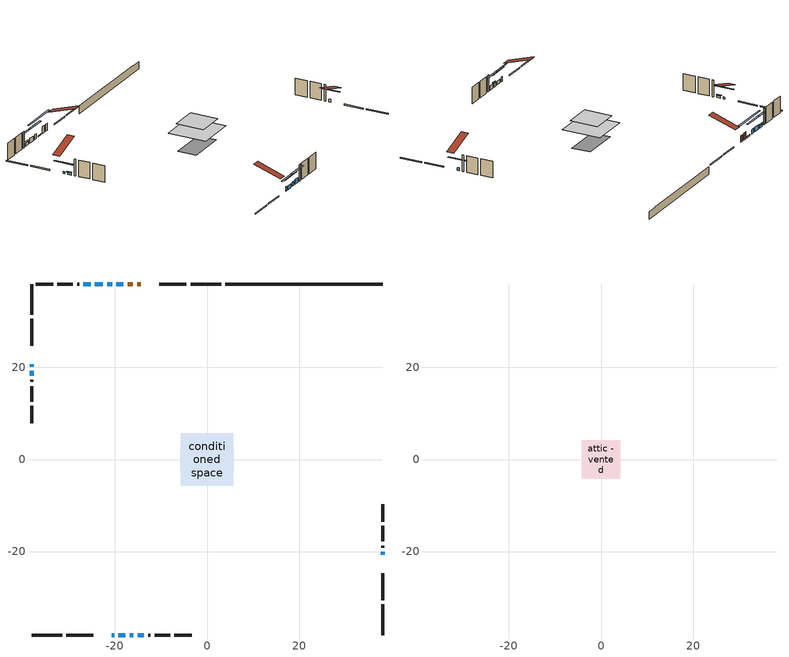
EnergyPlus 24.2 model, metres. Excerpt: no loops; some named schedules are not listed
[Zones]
conditioned space
 floor adiabatic (AdiabaticFloorConstruction): -5.74,-5.74 -5.74,5.74 5.74,5.74 5.74,-5.74 z3.05
 floor foundation (Slab1 construction): -5.76,-2.77 -5.76,2.77 5.76,2.77 5.76,-2.77 z-1.68
 wall outside (RimJoist1 construction): 3.08,38.14 -3.55,38.14 / -38.14,-38.14 -31.51,-38.14 / -38.14,38.14 -38.14,31.51 / 38.14,-38.14 38.14,-31.51 z0.61:0.91
 wall outside (RimJoist2 construction): -4.48,38.14 -10.37,38.14 / -30.58,-38.14 -24.69,-38.14 / -38.14,30.58 -38.14,24.69 / 38.14,-30.58 38.14,-24.69 z0.61:0.91
 wall outside (AdiabaticWallConstruction 1): -14.36,38.14 -15.18,38.14 / -16.1,38.14 -17.23,38.14 z0.61:2.64
 wall outside (AdiabaticWallConstruction): -20.7,-38.14 -20.19,-38.14 / -20.61,38.14 -21.68,38.14 / -22.61,38.14 -24.39,38.14 / -15.07,-38.14 -13.7,-38.14 z0.61:1.98; -19.26,-38.14 -17.74,-38.14 / -16.81,-38.14 -16,-38.14 z0.61:1.73; -18.16,38.14 -19.69,38.14 z0.61:0.92; 38.14,-20.7 38.14,-20.09 z0.61:1.43; -38.14,20.7 -38.14,20.19 / -38.14,19.26 -38.14,18.24 z0.61:1.22; -25.32,38.14 -26.84,38.14 z0.61:1.47
 wall outside (Wall1 construction): -27.77,38.14 -28.22,38.14 / -12.77,-38.14 -12.32,-38.14 / -38.14,17.32 -38.14,16.87 / 38.14,-19.16 38.14,-18.71 z0.61:5.49
 wall outside (Wall2 construction): -29.15,38.14 -32.52,38.14 / -11.39,-38.14 -8.02,-38.14 / -38.14,15.94 -38.14,12.57 / 38.14,-17.78 38.14,-14.41 z0.61:5.49
 wall outside (Wall3 construction): -33.45,38.14 -37.21,38.14 / -7.09,-38.14 -3.33,-38.14 / -38.14,11.64 -38.14,7.87 / 38.14,-13.49 38.14,-9.72 z0.61:5.49
 wall foundation (FoundationWall1 construction): 4.01,38.14,-1.68 4.01,38.14,0.61 34.73,38.14,0.61 34.73,38.14,0.47 38.14,38.14,0.47 38.14,38.14,-1.68
 window (WindowConstruction 8): -20.7,-38.14 -20.19,-38.14 z0.61:1.98
 window (WindowConstruction 6): -19.26,-38.14 -17.74,-38.14 z0.61:1.73
 window (WindowConstruction 7): -16.81,-38.14 -16,-38.14 z0.61:1.73
 window (WindowConstruction 10): -18.16,38.14 -19.69,38.14 z0.61:0.91
 window (WindowConstruction 9): 38.14,-20.7 38.14,-20.09 z0.61:1.42
 window (WindowConstruction): -20.62,38.14 -21.68,38.14 z0.61:1.98
 window (WindowConstruction 1): -22.61,38.14 -24.39,38.14 z0.61:1.98
 window (WindowConstruction 2): -15.07,-38.14 -13.7,-38.14 z0.61:1.98
 window (WindowConstruction 3): -38.14,20.7 -38.14,20.19 z0.61:1.22
 window (WindowConstruction 4): -38.14,19.26 -38.14,18.24 z0.61:1.22
 window (WindowConstruction 5): -25.32,38.14 -26.84,38.14 z0.61:1.47
 door (Door): -14.37,38.14 -15.18,38.14 z0.61:2.64
 door (Door 1): -16.1,38.14 -17.23,38.14 z0.61:2.64
 ceiling adiabatic (AdiabaticFloorConstruction): 5.74,-5.74 5.74,5.74 -5.74,5.74 -5.74,-5.74 z3.05
attic - vented
 floor to conditioned space (Floor1 construction Reversed): -4.16,-4.16 -4.16,4.16 4.16,4.16 4.16,-4.16 z5.49
 roof outside (Roof1 construction): -13.44,38.14,5.49 -13.44,30.04,8.19 -11.3,30.04,8.19 -11.3,38.14,5.49; -21.63,-38.14,5.49 -21.63,-30.04,8.19 -23.76,-30.04,8.19 -23.76,-38.14,5.49; -38.14,21.63,5.49 -30.04,21.63,8.19 -30.04,23.76,8.19 -38.14,23.76,5.49; 38.14,-21.63,5.49 30.04,-21.63,8.19 30.04,-23.76,8.19 38.14,-23.76,5.49
shading: -17.55,-38.14 -23.34,-38.14 -23.34,-38.55 -17.55,-38.55 z4.62; -15.1,-38.14 -21.9,-38.14 -21.9,-38.55 -15.1,-38.55 z4.37; -15.8,-38.14 -17.01,-38.14 -17.01,-38.55 -15.8,-38.55 z1.93; -24.77,38.14 -13.08,38.14 -13.08,38.55 -24.77,38.55 z6; 38.14,-17.45 38.14,-23.34 38.55,-23.34 38.55,-17.45 z4.06; -24.32,38.14 -17.98,38.14 -17.98,38.55 -24.32,38.55 z4.62; -27.03,38.14 -19.97,38.14 -19.97,38.55 -27.03,38.55 z4.62; -11.06,-38.14 -17.71,-38.14 -17.71,-38.55 -11.06,-38.55 z4.62; -38.14,17.55 -38.14,23.34 -38.55,23.34 -38.55,17.55 z3.86; -38.14,18.04 -38.14,19.46 -38.55,19.46 -38.55,18.04 z1.42; -27.04,38.14 -25.12,38.14 -25.12,38.55 -27.04,38.55 z1.67
[Building]
Building 1: Terrain=Suburbs
[Site:Location]
London AP_ON: Latitude {deg}=43.03; Longitude {deg}=-81.15; Time Zone {hr}=-5; Elevation {m}=278; Keep Site Location Information=Yes
[Site:GroundTemperature:Shallow]
3.98693, 1.93205, 1.76749, 2.74264, 6.6573, 10.5537, 13.9317, 16.0716, 16.2534, 14.513, 11.2211, 7.44421
[Site:WaterMainsTemperature]
Calculation Method=Schedule; Temperature Schedule=mains temperature schedule
[Material] Roughness=Rough; Thermal Absorptance=0.9
Name | Thickness {m} | Conductivity {W/m-K} | Density {kg/m3} | Specific Heat {J/kg-K} | Solar Absorptance | Visible Absorptance
asphalt or fiberglass shingles | 0.00635 | 0.162714 | 1121.4 | 1465.45 | 0.4 | 0.4
ceiling loosefill ins | 0.254 | 0.0480833 | 16.02 | 1046.75 | 0.7 | 0.7
ceiling stud and cavity | 0.1397 | 0.105924 | 65.682 | 1177.47 | 0.7 | 0.7
concrete 4.0 in. | 0.1016 | 1.803125 | 2242.8 | 837.4 | 0.7 | 0.7
concrete 8.0 in. | 0.2032 | 1.803125 | 2242.8 | 837.4 | 0.7 | 0.7
door material | 0.04445 | 0.053851 | 512.64 | 1214.23 | 0.7 | 0.7
exterior vertical ins | 0.0457286 | 0.029427 | 32.04 | 1214.23 | 0.7 | 0.7
floor covering | 0.0127 | 0.0433444 | 54.468 | 1339.84 | 0.6 | 0.6
floor rigid ins; wall rigid ins | 0.512978 | 0.029427 | 32.04 | 1214.23 | 0.7 | 0.7
floor stud and cavity | 0.1397 | 1.75129 | 37.0049 | 1207.88 | 0.7 | 0.7
furniture material conditioned space 1 | 0.1524 | 0.115458 | 640.8 | 1214.23 | 0.6 | 0.6
gypsum board | 0.0127 | 0.160291 | 801 | 837.4 | 0.6 | 0.6
gypsum board 1 | 0.0127 | 0.160291 | 801 | 837.4 | 0.7 | 0.7
osb sheathing 0.5 in. | 0.0127 | 0.115458 | 512.64 | 1214.23 | 0.7 | 0.7
osb sheathing 0.75 in. | 0.01905 | 0.115458 | 512.64 | 1214.23 | 0.7 | 0.7
osb sheathing 2.0 in. | 0.0508 | 0.115458 | 512.64 | 1214.23 | 0.7 | 0.7
rim joist rigid ins | 0.051816 | 0.029427 | 32.04 | 1214.23 | 0.7 | 0.7
rim joist stud and cavity | 0.0508 | 0.0406006 | 125.044 | 1163.47 | 0.6 | 0.6
rim joist stud and cavity 1 | 0.0508 | 0.256263 | 125.044 | 1163.47 | 0.6 | 0.6
wall stud and cavity | 0.1397 | 0.117192 | 139.0536 | 1170.24 | 0.7 | 0.7
wall stud and cavity 1 | 0.1397 | 0.0824723 | 139.0536 | 1170.24 | 0.7 | 0.7
wall stud and cavity 2 | 0.0889 | 0.380278 | 52.3479 | 1209.89 | 0.7 | 0.7
wall stud and cavity 3 | 0.0889 | 0.391764 | 83.0341 | 1211.67 | 0.7 | 0.7
wood siding | 0.0254 | 0.102417 | 544.68 | 1172.36 | 0.4 | 0.4
wood siding 1; wood siding 2; wood siding 3 | 0.0254 | 0.102417 | 544.68 | 1172.36 | 0.7 | 0.7
[WindowMaterial:SimpleGlazingSystem]
Name | U-Factor {W/m2-K} | Solar Heat Gain Coefficient
WindowMaterial | 2.93666 | 0.6
WindowMaterial 1 | 2.912814 | 0.63
WindowMaterial 2 | 2.92303 | 0.62
WindowMaterial 3 | 3.07577 | 0.38
WindowMaterial 4 | 3.03659 | 0.48
WindowMaterial 5 | 2.929848 | 0.61
WindowMaterial 6 | 3.01729 | 0.57
WindowMaterial 7 | 2.983789 | 0.61
WindowMaterial 8 | 2.983789 | 0.6
WindowMaterial 9 | 3.071798 | 0.32
[Construction]
AdiabaticFloorConstruction: floor stud and cavity, floor rigid ins, osb sheathing 0.75 in., floor covering
AdiabaticWallConstruction: wood siding 2, wall rigid ins, wall stud and cavity 2, gypsum board
AdiabaticWallConstruction 1: wood siding 3, wall rigid ins, wall stud and cavity 2, gypsum board
Door; Door 1: door material
Floor1 construction Reversed: gypsum board, ceiling stud and cavity, ceiling loosefill ins
FoundationWall1 construction: concrete 8.0 in., gypsum board 1
furniture construction conditioned space 1: furniture material conditioned space 1
PartitionWallConstruction: gypsum board, wall stud and cavity 3, gypsum board
RimJoist1 construction: wood siding 1, rim joist rigid ins, osb sheathing 2.0 in., rim joist stud and cavity
RimJoist2 construction: wood siding 1, rim joist rigid ins, osb sheathing 2.0 in., rim joist stud and cavity 1
Roof1 construction: asphalt or fiberglass shingles
Slab1 construction: concrete 4.0 in.
Wall1 construction: wood siding, osb sheathing 0.5 in., wall stud and cavity, gypsum board
Wall2 construction; Wall3 construction: wood siding, osb sheathing 0.5 in., wall stud and cavity 1, gypsum board
WindowConstruction: WindowMaterial
WindowConstruction 1: WindowMaterial 1
WindowConstruction 10: WindowMaterial 9
WindowConstruction 2: WindowMaterial 2
WindowConstruction 3; WindowConstruction 4: WindowMaterial 3
WindowConstruction 5: WindowMaterial 4
WindowConstruction 6: WindowMaterial 5
WindowConstruction 7: WindowMaterial 6
WindowConstruction 8: WindowMaterial 7
WindowConstruction 9: WindowMaterial 8
[Zone] Multiplier=1; Part of Total Floor Area=Yes
Name | Volume {m3}
attic - vented | 30.346
conditioned space | 496.2
[Space]
Name | Zone | Volume {m3}
attic - vented 1 | attic - vented | 30.346
conditioned space 1 | conditioned space | 496.2
[ZoneInfiltration:EffectiveLeakageArea]
infil attic - vented 1: Zone or Space=attic - vented 1; Schedule=Always On Discrete; Effective Air Leakage Area {cm2}=3020.07; Stack Coefficient=0.000187822; Wind Coefficient=9.25963e-06
[ZoneMixing]
whole house fan mix: Zone or Space=attic - vented; Schedule=Always On Continuous; Design Flow Rate Calculation Method=Flow/Zone; Design Flow Rate {m3/s}=0; Source Zone or Space=conditioned space
[SurfaceProperty:ExposedFoundationPerimeter]
Slab1: Exposed Perimeter Calculation Method=TotalExposedPerimeter; Total Exposed Perimeter {m}=34.137
[InternalMass] Zone or ZoneList=conditioned space; Space or SpaceList=conditioned space 1
Name | Construction | Surface Area {m2}
furniture mass conditioned space 1 | furniture construction conditioned space 1 | 78.3641
partition wall mass | PartitionWallConstruction | 195.91
[Lights]
interior lighting: Zone or ZoneList or Space or SpaceList=conditioned space 1; Schedule=interior lighting schedule; Design Level Calculation Method=LightingLevel; Lighting Level {W}=343.2; Return Air Fraction=0; Fraction Radiant=0.6; Fraction Visible=0.2; Fraction Replaceable=1
[People]
occupants: Zone or ZoneList or Space or SpaceList=conditioned space 1; Number of People Schedule=occupants schedule; Number of People Calculation Method=People; Number of People=3; Fraction Radiant=0.314171; Sensible Heat Fraction=0.56303; Activity Level Schedule=occupants activity schedule; Carbon Dioxide Generation Rate {m3/s-W}=0; Enable ASHRAE 55 Comfort Warnings=No; Mean Radiant Temperature Calculation Type=EnclosureAveraged
[ElectricEquipment] Zone or ZoneList or Space or SpaceList=conditioned space 1; Design Level Calculation Method=EquipmentLevel
Name | Schedule | Design Level {W} | Fraction Latent | Fraction Radiant | Fraction Lost
clothes dryer | clothes dryer schedule | 140.772 | 0.015 | 0.081 | 0.85
clothes washer | clothes washer schedule | 32.1985 | 0.03 | 0.162 | 0.7
cooking range | cooking range schedule | 215.147 | 0.08 | 0.432 | 0.2
dishwasher | dishwasher schedule | 66.8632 | 0.3 | 0.18 | 0.4
fridge | fridge schedule | 72.9452 | 0 | 0.6 | 0
mech vent bath fan 0 | mech vent bath fan 0 schedule | 50.2 | 0 | 0 | 1
mech vent house fan | mech vent house fan schedule | 0 | 0 | 0 | 1
mech vent house fan cfis | mech vent house fan cfis schedule | 0 | 0 | 0 | 0
mech vent range fan 0 | mech vent range fan 0 schedule | 57 | 0 | 0 | 1
misc plug loads | misc plug loads schedule | 494.7 | 0.045 | 0.513 | 0.1
whole house fan | Always On Discrete | 0 | 0 | 0 | 1
[OtherEquipment] Zone or ZoneList or Space or SpaceList=conditioned space 1; Design Level Calculation Method=EquipmentLevel
Name | Fuel Type | Schedule | Design Level {W} | Fraction Latent | Fraction Radiant | Fraction Lost
clothes dryer 1 | Electricity | clothes dryer schedule | 0 | 0.015 | 0.081 | 0.85
cooking range 1 | Electricity | cooking range schedule | 0 | 0.08 | 0.432 | 0.2
general water use latent | None | general water use schedule | 62.594 | 1 | 0 | 0
general water use sensible | None | general water use schedule | -61.6891 | 0 | 0.6 | 0
mech vent house fan latent load | None | Always On Discrete | 0 | 1 | 0 | 0
mech vent house fan sensible load | None | Always On Discrete | 0 | 0 | 0 | 0
water heater energy adjustment1 | NaturalGas | Always On Discrete | 0.01 | 0 | 0 | 1
[ZoneInfiltration:DesignFlowRate] Zone or ZoneList or Space or SpaceList=conditioned space 1; Schedule=Always On Discrete; Design Flow Rate Calculation Method=Flow/Zone; Design Flow Rate {m3/s}=0
infil flow; natural vent flow; whole house fan flow
[AvailabilityManager:Scheduled]
central ac and furnace airloop Availability Manager: Schedule=Always On Discrete
[Foundation:Kiva]
Foundation Kiva 1: Initial Indoor Air Temperature {C}=18; Wall Height Above Grade {m}=0.609996; Wall Depth Below Slab {m}=0.2032; Custom Block Material Name 1=exterior vertical ins; Custom Block Depth 1 {m}=2.28999; Custom Block X Position 1 {m}=0.2159; Custom Block Z Position 1 {m}=0
[Foundation:Kiva:Settings]
Soil Conductivity {W/m-K}=0.849921; Soil Density {kg/m3}=1842.3; Soil Specific Heat {J/kg-K}=418.7; Ground Solar Absorptivity=0.9; Ground Thermal Absorptivity=0.9; Ground Surface Roughness {m}=0.03; Far-Field Width {m}=40; Deep-Ground Boundary Condition=ZeroFlux; Deep-Ground Depth {m}=40; Minimum Cell Dimension {m}=0.2; Maximum Cell Growth Coefficient=3; Simulation Timestep=Timestep
[Exterior:Lights]
exterior lighting: Schedule=exterior lighting schedule; Design Level {W}=75.6
[EnergyManagementSystem:GlobalVariable]
central_ac_and_furnace_airloop_Fan_RTF
infil_program_Qfan
infil_program_Qinf
natural_vent_program_Qnv
natural_vent_program_Qwhf
[EnergyManagementSystem:Sensor]
Name | Output:Variable or Output:Meter Index Key | Output:Variable or Output:Meter
airflow_gain | infil flow | Infiltration Sensible Heat Gain Energy
airflow_gain_1 | natural vent flow | Infiltration Sensible Heat Gain Energy
airflow_gain_2 | whole house fan flow | Infiltration Sensible Heat Gain Energy
airflow_loss | infil flow | Infiltration Sensible Heat Loss Energy
airflow_loss_1 | natural vent flow | Infiltration Sensible Heat Loss Energy
airflow_loss_2 | whole house fan flow | Infiltration Sensible Heat Loss Energy
clg_load_cond |  | Cooling:EnergyTransfer:Zone:CONDITIONED SPACE
clg_sp_s; clg_sp_s_1 | cooling setpoint | Schedule Value
clothes_dryer_exhaust_0_sch_s | clothes dryer exhaust 0 schedule | Schedule Value
cool_season | cooling season schedule | Schedule Value
htg_load_cond |  | Heating:EnergyTransfer:Zone:CONDITIONED SPACE
htg_sp_s; htg_sp_s_1 | heating setpoint | Schedule Value
ig_ee_conv | clothes dryer | Electric Equipment Convective Heating Energy
ig_ee_conv_2 | cooking range | Electric Equipment Convective Heating Energy
ig_ee_conv_4 | fridge | Electric Equipment Convective Heating Energy
ig_ee_conv_5 | misc plug loads | Electric Equipment Convective Heating Energy
ig_ee_conv_6 | whole house fan | Electric Equipment Convective Heating Energy
ig_ee_rad | clothes dryer | Electric Equipment Radiant Heating Energy
ig_ee_rad_2 | cooking range | Electric Equipment Radiant Heating Energy
ig_ee_rad_4 | fridge | Electric Equipment Radiant Heating Energy
ig_ee_rad_5 | misc plug loads | Electric Equipment Radiant Heating Energy
ig_ee_rad_6 | whole house fan | Electric Equipment Radiant Heating Energy
ig_lgt_conv | interior lighting | Lights Convective Heating Energy
ig_lgt_rad | interior lighting | Lights Radiant Heating Energy
ig_lgt_vis | interior lighting | Lights Visible Radiation Heating Energy
ig_oe_conv | clothes dryer 1 | Other Equipment Convective Heating Energy
ig_oe_conv_1 | cooking range 1 | Other Equipment Convective Heating Energy
ig_oe_conv_2 | general water use latent | Other Equipment Convective Heating Energy
ig_oe_conv_3 | general water use sensible | Other Equipment Convective Heating Energy
ig_oe_conv_4 | water heater energy adjustment1 | Other Equipment Convective Heating Energy
ig_oe_rad | clothes dryer 1 | Other Equipment Radiant Heating Energy
ig_oe_rad_1 | cooking range 1 | Other Equipment Radiant Heating Energy
ig_oe_rad_2 | general water use latent | Other Equipment Radiant Heating Energy
ig_oe_rad_3 | general water use sensible | Other Equipment Radiant Heating Energy
ig_oe_rad_4 | water heater energy adjustment1 | Other Equipment Radiant Heating Energy
ig_ppl_conv | occupants | People Convective Heating Energy
ig_ppl_rad | occupants | People Radiant Heating Energy
im_conv | furniture mass conditioned space 1 | Surface Inside Face Convection Heat Gain Energy
im_conv_1 | partition wall mass | Surface Inside Face Convection Heat Gain Energy
im_ig | furniture mass conditioned space 1 | Surface Inside Face Internal Gains Radiation Heat Gain Energy
im_ig_1 | partition wall mass | Surface Inside Face Internal Gains Radiation Heat Gain Energy
im_lgt | furniture mass conditioned space 1 | Surface Inside Face Lights Radiation Heat Gain Energy
im_lgt_1 | partition wall mass | Surface Inside Face Lights Radiation Heat Gain Energy
im_sol | furniture mass conditioned space 1 | Surface Inside Face Solar Radiation Heat Gain Energy
im_sol_1 | partition wall mass | Surface Inside Face Solar Radiation Heat Gain Energy
im_surf | furniture mass conditioned space 1 | Surface Inside Face Net Surface Thermal Radiation Heat Gain Energy
im_surf_1 | partition wall mass | Surface Inside Face Net Surface Thermal Radiation Heat Gain Energy
mech_vent_bath_fan_0_sch_s | mech vent bath fan 0 schedule | Schedule Value
mech_vent_range_fan_0_sch_s | mech vent range fan 0 schedule | Schedule Value
mv_conv | mech vent bath fan 0 | Electric Equipment Convective Heating Energy
mv_conv_1 | mech vent house fan | Electric Equipment Convective Heating Energy
mv_conv_2 | mech vent house fan cfis | Electric Equipment Convective Heating Energy
mv_conv_3 | mech vent range fan 0 | Electric Equipment Convective Heating Energy
mv_conv_4 | mech vent house fan latent load | Other Equipment Convective Heating Energy
mv_conv_5 | mech vent house fan sensible load | Other Equipment Convective Heating Energy
mv_rad | mech vent bath fan 0 | Electric Equipment Radiant Heating Energy
mv_rad_1 | mech vent house fan | Electric Equipment Radiant Heating Energy
mv_rad_2 | mech vent house fan cfis | Electric Equipment Radiant Heating Energy
mv_rad_3 | mech vent range fan 0 | Electric Equipment Radiant Heating Energy
mv_rad_4 | mech vent house fan latent load | Other Equipment Radiant Heating Energy
mv_rad_5 | mech vent house fan sensible load | Other Equipment Radiant Heating Energy
natural_vent_s | natural vent schedule | Schedule Value
out_pb_s |  | Site Outdoor Air Barometric Pressure
out_wt_s |  | Site Outdoor Air Humidity Ratio
site_vw_s |  | Site Wind Speed
ss_back_out | Window1 | Surface Window Shortwave from Zone Back Out Window Heat Transfer Rate
ss_back_out_1 | Window11 | Surface Window Shortwave from Zone Back Out Window Heat Transfer Rate
ss_back_out_10 | Window9 | Surface Window Shortwave from Zone Back Out Window Heat Transfer Rate
ss_back_out_2 | Window12 | Surface Window Shortwave from Zone Back Out Window Heat Transfer Rate
ss_back_out_3 | Window14 | Surface Window Shortwave from Zone Back Out Window Heat Transfer Rate
ss_back_out_4 | Window2 | Surface Window Shortwave from Zone Back Out Window Heat Transfer Rate
ss_back_out_5 | Window3 | Surface Window Shortwave from Zone Back Out Window Heat Transfer Rate
ss_back_out_6 | Window4 | Surface Window Shortwave from Zone Back Out Window Heat Transfer Rate
ss_back_out_7 | Window5 | Surface Window Shortwave from Zone Back Out Window Heat Transfer Rate
ss_back_out_8 | Window6 | Surface Window Shortwave from Zone Back Out Window Heat Transfer Rate
ss_back_out_9 | Window7 | Surface Window Shortwave from Zone Back Out Window Heat Transfer Rate
ss_conv | Door1 | Surface Inside Face Convection Heat Gain Energy
ss_conv_1 | Door2 | Surface Inside Face Convection Heat Gain Energy
ss_conv_10 | Window6 | Surface Inside Face Convection Heat Gain Energy
ss_conv_11 | Window7 | Surface Inside Face Convection Heat Gain Energy
ss_conv_12 | Window9 | Surface Inside Face Convection Heat Gain Energy
ss_conv_2 | Window1 | Surface Inside Face Convection Heat Gain Energy
ss_conv_3 | Window11 | Surface Inside Face Convection Heat Gain Energy
ss_conv_4 | Window12 | Surface Inside Face Convection Heat Gain Energy
ss_conv_5 | Window14 | Surface Inside Face Convection Heat Gain Energy
ss_conv_6 | Window2 | Surface Inside Face Convection Heat Gain Energy
ss_conv_7 | Window3 | Surface Inside Face Convection Heat Gain Energy
ss_conv_8 | Window4 | Surface Inside Face Convection Heat Gain Energy
ss_conv_9 | Window5 | Surface Inside Face Convection Heat Gain Energy
ss_ig | Door1 | Surface Inside Face Internal Gains Radiation Heat Gain Energy
ss_ig_1 | Door2 | Surface Inside Face Internal Gains Radiation Heat Gain Energy
ss_ig_10 | Window6 | Surface Inside Face Internal Gains Radiation Heat Gain Energy
ss_ig_11 | Window7 | Surface Inside Face Internal Gains Radiation Heat Gain Energy
ss_ig_12 | Window9 | Surface Inside Face Internal Gains Radiation Heat Gain Energy
ss_ig_2 | Window1 | Surface Inside Face Internal Gains Radiation Heat Gain Energy
ss_ig_3 | Window11 | Surface Inside Face Internal Gains Radiation Heat Gain Energy
ss_ig_4 | Window12 | Surface Inside Face Internal Gains Radiation Heat Gain Energy
ss_ig_5 | Window14 | Surface Inside Face Internal Gains Radiation Heat Gain Energy
ss_ig_6 | Window2 | Surface Inside Face Internal Gains Radiation Heat Gain Energy
ss_ig_7 | Window3 | Surface Inside Face Internal Gains Radiation Heat Gain Energy
ss_ig_8 | Window4 | Surface Inside Face Internal Gains Radiation Heat Gain Energy
ss_ig_9 | Window5 | Surface Inside Face Internal Gains Radiation Heat Gain Energy
ss_lgt | Door1 | Surface Inside Face Lights Radiation Heat Gain Energy
ss_lgt_1 | Door2 | Surface Inside Face Lights Radiation Heat Gain Energy
ss_sol | Door1 | Surface Inside Face Solar Radiation Heat Gain Energy
ss_sol_1 | Door2 | Surface Inside Face Solar Radiation Heat Gain Energy
ss_surf | Door1 | Surface Inside Face Net Surface Thermal Radiation Heat Gain Energy
ss_surf_1 | Door2 | Surface Inside Face Net Surface Thermal Radiation Heat Gain Energy
ss_surf_10 | Window6 | Surface Inside Face Net Surface Thermal Radiation Heat Gain Energy
ss_surf_11 | Window7 | Surface Inside Face Net Surface Thermal Radiation Heat Gain Energy
ss_surf_12 | Window9 | Surface Inside Face Net Surface Thermal Radiation Heat Gain Energy
ss_surf_2 | Window1 | Surface Inside Face Net Surface Thermal Radiation Heat Gain Energy
ss_surf_3 | Window11 | Surface Inside Face Net Surface Thermal Radiation Heat Gain Energy
ss_surf_4 | Window12 | Surface Inside Face Net Surface Thermal Radiation Heat Gain Energy
ss_surf_5 | Window14 | Surface Inside Face Net Surface Thermal Radiation Heat Gain Energy
ss_surf_6 | Window2 | Surface Inside Face Net Surface Thermal Radiation Heat Gain Energy
ss_surf_7 | Window3 | Surface Inside Face Net Surface Thermal Radiation Heat Gain Energy
ss_surf_8 | Window4 | Surface Inside Face Net Surface Thermal Radiation Heat Gain Energy
ss_surf_9 | Window5 | Surface Inside Face Net Surface Thermal Radiation Heat Gain Energy
ss_trans_in | Window1 | Surface Window Transmitted Solar Radiation Rate
ss_trans_in_1 | Window11 | Surface Window Transmitted Solar Radiation Rate
ss_trans_in_10 | Window9 | Surface Window Transmitted Solar Radiation Rate
ss_trans_in_2 | Window12 | Surface Window Transmitted Solar Radiation Rate
ss_trans_in_3 | Window14 | Surface Window Transmitted Solar Radiation Rate
ss_trans_in_4 | Window2 | Surface Window Transmitted Solar Radiation Rate
ss_trans_in_5 | Window3 | Surface Window Transmitted Solar Radiation Rate
ss_trans_in_6 | Window4 | Surface Window Transmitted Solar Radiation Rate
ss_trans_in_7 | Window5 | Surface Window Transmitted Solar Radiation Rate
ss_trans_in_8 | Window6 | Surface Window Transmitted Solar Radiation Rate
ss_trans_in_9 | Window7 | Surface Window Transmitted Solar Radiation Rate
ss_trans_out | Window1 | Surface Inside Face Initial Transmitted Diffuse Transmitted Out Window Solar Radiation Rate
ss_trans_out_1 | Window11 | Surface Inside Face Initial Transmitted Diffuse Transmitted Out Window Solar Radiation Rate
ss_trans_out_10 | Window9 | Surface Inside Face Initial Transmitted Diffuse Transmitted Out Window Solar Radiation Rate
ss_trans_out_2 | Window12 | Surface Inside Face Initial Transmitted Diffuse Transmitted Out Window Solar Radiation Rate
ss_trans_out_3 | Window14 | Surface Inside Face Initial Transmitted Diffuse Transmitted Out Window Solar Radiation Rate
ss_trans_out_4 | Window2 | Surface Inside Face Initial Transmitted Diffuse Transmitted Out Window Solar Radiation Rate
ss_trans_out_5 | Window3 | Surface Inside Face Initial Transmitted Diffuse Transmitted Out Window Solar Radiation Rate
ss_trans_out_6 | Window4 | Surface Inside Face Initial Transmitted Diffuse Transmitted Out Window Solar Radiation Rate
ss_trans_out_7 | Window5 | Surface Inside Face Initial Transmitted Diffuse Transmitted Out Window Solar Radiation Rate
ss_trans_out_8 | Window6 | Surface Inside Face Initial Transmitted Diffuse Transmitted Out Window Solar Radiation Rate
ss_trans_out_9 | Window7 | Surface Inside Face Initial Transmitted Diffuse Transmitted Out Window Solar Radiation Rate
s_conv | Floor1 | Surface Inside Face Convection Heat Gain Energy
s_conv_1 | FoundationWall1 | Surface Inside Face Convection Heat Gain Energy
s_conv_10 | RimJoist2:270 | Surface Inside Face Convection Heat Gain Energy
s_conv_11 | RimJoist2:90 | Surface Inside Face Convection Heat Gain Energy
